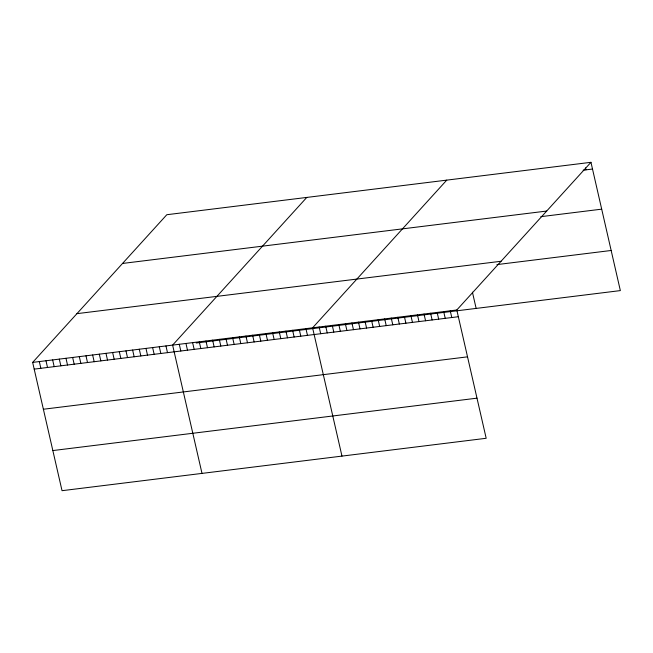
<?xml version="1.0" encoding="UTF-8"?>
<svg xmlns="http://www.w3.org/2000/svg" width="653" height="653" viewBox="0 0 653 653"><rect width="100%" height="100%" fill="white"/><g stroke="black" fill="none" stroke-linecap="round" stroke-linejoin="round"><path stroke-width="0.98" d="M590.965 162.311L456.798 309.995L486.183 438.285L62.035 490.689L32.65 362.399L166.817 214.715L590.965 162.311L620.35 290.601L196.202 343.005M306.788 197.426L172.621 345.102L201.997 473.392M446.758 180.13L312.591 327.814L341.968 456.096M583.145 170.196L592.508 169.045M122.544 263.453L546.692 211.05M540.831 216.674L601.699 209.156M76.923 313.66L501.071 261.265M496.917 264.604L611.159 250.483M32.65 362.399L456.798 309.995M34.193 369.125L458.341 316.721M43.376 409.243L467.524 356.84M52.844 450.57L476.992 398.167M585.512 167.927L585.953 169.853M472.421 292.177L476.143 308.42M450.244 310.804L451.786 317.538M443.689 311.62L445.232 318.346M437.135 312.428L438.677 319.154M430.58 313.236L432.123 319.962M424.026 314.044L425.568 320.77M417.471 314.86L419.006 321.586M410.917 315.668L412.451 322.394M404.362 316.476L405.897 323.202M397.808 317.285L399.342 324.01M391.245 318.093L392.788 324.819M384.69 318.909L386.233 325.635M378.136 319.717L379.679 326.443M371.581 320.525L373.124 327.251M365.027 321.333L366.57 328.059M358.473 322.141L360.015 328.875M351.918 322.957L353.461 329.683M345.364 323.766L346.906 330.491M338.809 324.574L340.352 331.3M332.255 325.382L333.797 332.108M325.7 326.198L327.243 332.924M319.146 327.006L320.68 333.732M305.922 328.639L307.465 335.364M299.262 329.463L300.796 336.189M292.593 330.287L294.136 337.013M285.924 331.112L287.467 337.838M279.264 331.928L280.806 338.654M272.595 332.752L274.138 339.478M265.934 333.577L267.469 340.303M259.265 334.401L260.808 341.127M252.605 335.226L254.139 341.952M245.936 336.05L247.479 342.776M239.267 336.875L240.81 343.6M232.607 337.699L234.149 344.425M225.938 338.515L227.481 345.241M219.277 339.34L220.82 346.066M212.609 340.164L214.151 346.89M205.948 340.988L207.483 347.714M199.279 341.813L200.822 348.539M192.619 342.637L194.153 349.363M185.95 343.462L187.493 350.188M179.281 344.286L180.824 351.012M165.952 345.927L167.494 352.653M159.291 346.751L160.826 353.477M152.622 347.576L154.165 354.301M145.962 348.4L147.496 355.126M139.293 349.224L140.836 355.95M132.624 350.049L134.167 356.775M125.964 350.873L127.506 357.599M119.295 351.698L120.838 358.424M112.634 352.514L114.169 359.24M105.966 353.338L107.508 360.064M99.305 354.163L100.84 360.889M92.636 354.987L94.179 361.713M85.976 355.812L87.51 362.537M79.307 356.636L80.85 363.362M72.638 357.46L74.181 364.186M65.977 358.285L67.52 365.011M59.309 359.101L60.851 365.835M52.648 359.925L54.183 366.651M45.979 360.75L47.522 367.476M39.319 361.574L40.853 368.3"/></g></svg>
